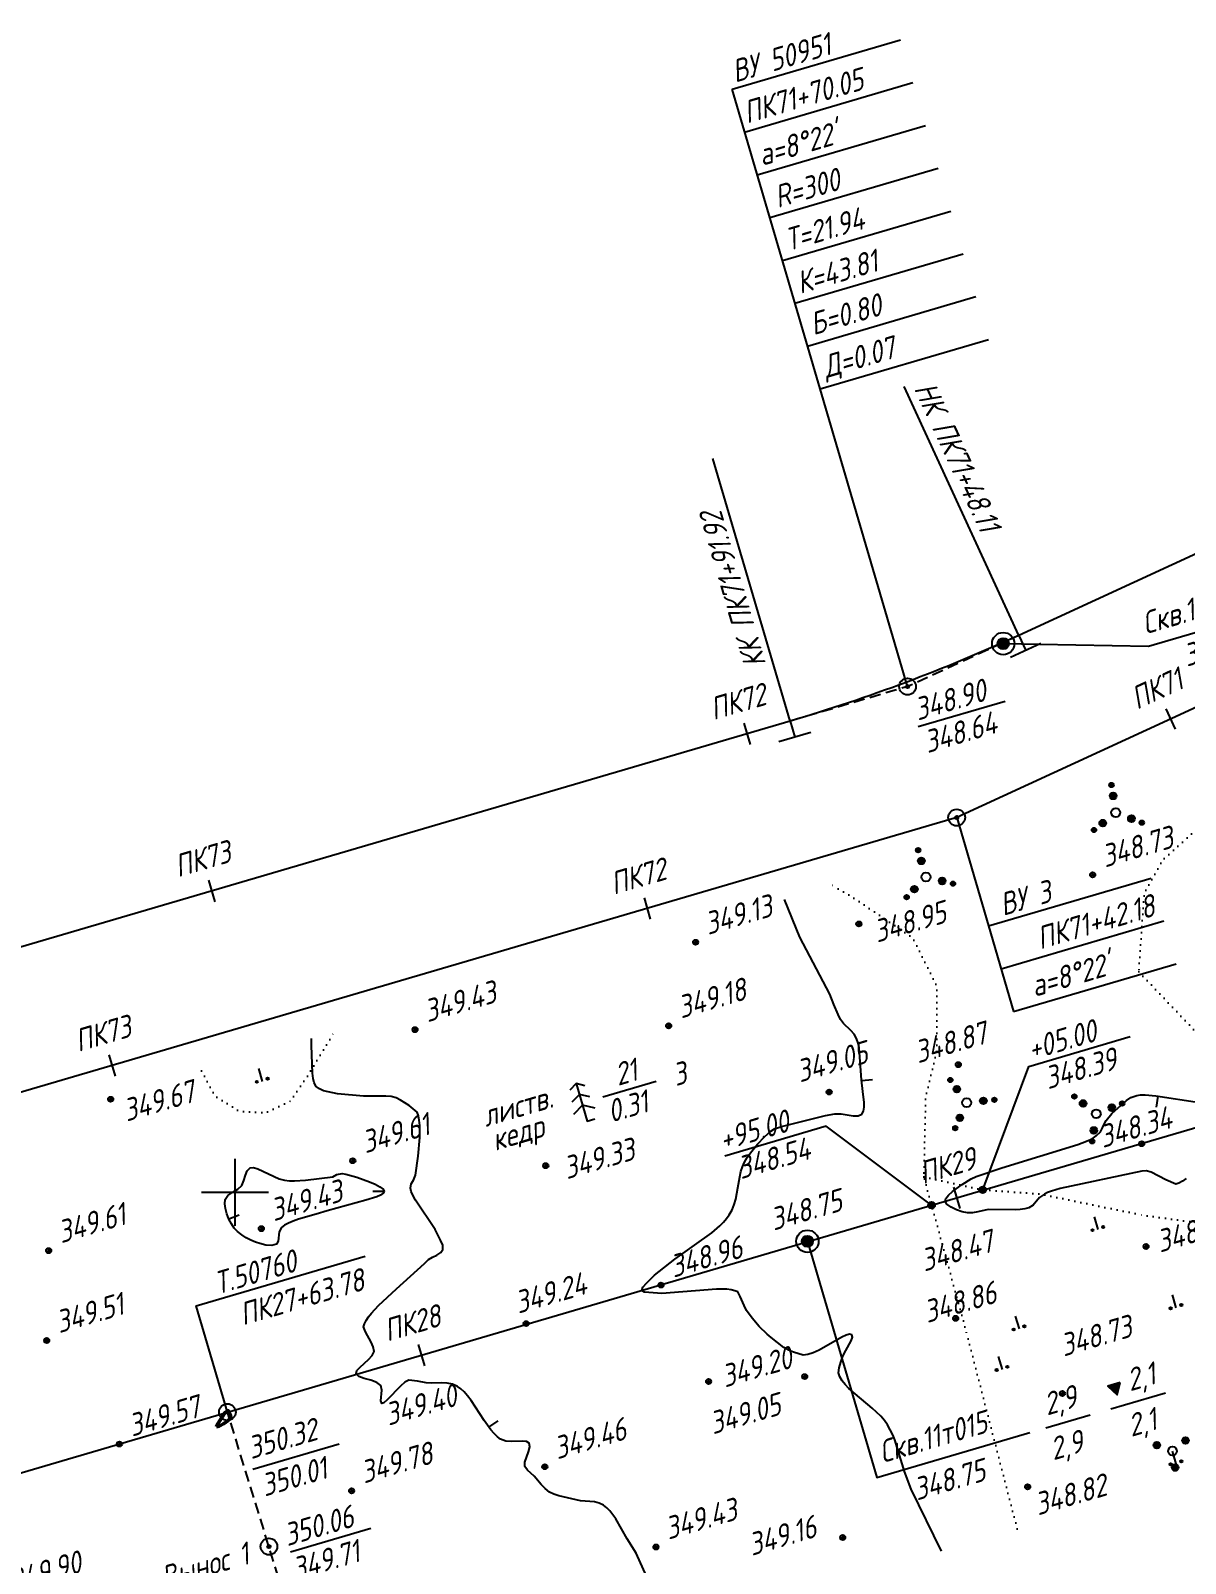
# Model space of a CAD drawing. Extents: x 1515794 to 1517806, y 2183977 to 2184820.
# Drawn here: x 1516563.4 to 1516770.3, y 2184333.5 to 2184608.2 of the extents above; entities that cross this region are included whole.
import ezdxf
from ezdxf.enums import TextEntityAlignment as Align

# ---------------------------------------------------------------- set-up
doc = ezdxf.new("R2010")
doc.units = 0
doc.linetypes.add('ИИDot', pattern=[1, 0, -1])
doc.linetypes.add('ИИHidden', pattern=[3, 2, -1])
for name, color, linetype, lineweight in [('ИИ_ГЕОПУНКТ_025', 7, 'Continuous', 25), ('ИИ_ГЕОСЕТКА_025', 3, 'Continuous', 25), ('ИИ_КОНТУР_025', 7, 'ИИDot', 25), ('ИИ_ОТМЕТКА_025', 7, 'Continuous', 25), ('ИИ_ПИКЕТАЖ_025', 7, 'Continuous', 25), ('ИИ_РЕЛЬЕФ_025', 34, 'Continuous', 25), ('ИИ_РЕЛЬЕФ_050', 34, 'Continuous', 50), ('ИИ_СКВАЖИНА_025', 7, 'Continuous', 25), ('ИИ_ТРАССА_АД_025', 1, 'Continuous', 25), ('ИИ_ТРАССА_ЛЭП_025', 7, 'Continuous', 25), ('ИИ_ТРАССА_ТРУБ_025', 7, 'Continuous', 25), ('ИИ_УГОДЬЯ_025', 7, 'Continuous', 25)]:
    doc.layers.add(name, color=color, linetype=linetype, lineweight=lineweight)
doc.styles.add('VNIPISIMPLEXCUR', font='simplex.shx', dxfattribs={"width": 0.8, "oblique": 15})

# ---------------------------------------------------------------- blocks, each defined once
blk = doc.blocks.new('ИИ053951')
at = {"linetype": 'Continuous', "lineweight": 25}
h = blk.add_hatch(color=0, dxfattribs=at)
edge = h.paths.add_edge_path()
edge.add_arc((-1.4, 0.53), 0.3, 0, 360)
h = blk.add_hatch(color=0, dxfattribs=at)
edge = h.paths.add_edge_path()
edge.add_arc((1.16, 0.95), 0.3, 0, 360)
h = blk.add_hatch(color=0, dxfattribs=at)
edge = h.paths.add_edge_path()
edge.add_arc((0.24, -1.48), 0.3, 0, 360)
at = {"color": 0, "linetype": 'Continuous', "lineweight": 25}
for centre, radius in [((-1.4, 0.53), 0.3), ((0, 0), 0.4), ((1.16, 0.95), 0.3), ((0.24, -1.48), 0.3)]:
    blk.add_circle(centre, radius, dxfattribs=at)
blk = doc.blocks.new('ИИ053952')
at = {"linetype": 'Continuous', "lineweight": 25}
h = blk.add_hatch(color=0, dxfattribs=at)
edge = h.paths.add_edge_path()
edge.add_arc((-1.31, 2.13), 0.2, 0, 360)
h = blk.add_hatch(color=0, dxfattribs=at)
edge = h.paths.add_edge_path()
edge.add_arc((-0.79, 1.28), 0.3, 0, 360)
h = blk.add_hatch(color=0, dxfattribs=at)
edge = h.paths.add_edge_path()
edge.add_arc((1.5, 0.04), 0.3, 0, 360)
h = blk.add_hatch(color=0, dxfattribs=at)
edge = h.paths.add_edge_path()
edge.add_arc((2.5, 0.07), 0.2, 0, 360)
h = blk.add_hatch(color=0, dxfattribs=at)
edge = h.paths.add_edge_path()
edge.add_arc((-0.71, -1.32), 0.3, 0, 360)
h = blk.add_hatch(color=0, dxfattribs=at)
edge = h.paths.add_edge_path()
edge.add_arc((-1.19, -2.2), 0.2, 0, 360)
at = {"color": 0, "linetype": 'Continuous', "lineweight": 25}
for centre, radius in [((-1.31, 2.13), 0.2), ((-0.79, 1.28), 0.3), ((0, 0), 0.4), ((1.5, 0.04), 0.3), ((2.5, 0.07), 0.2), ((-0.71, -1.32), 0.3), ((-1.19, -2.2), 0.2)]:
    blk.add_circle(centre, radius, dxfattribs=at)
blk = doc.blocks.new('ИИ05407')
at = {"linetype": 'Continuous', "lineweight": 25}
h = blk.add_hatch(color=0, dxfattribs=at)
edge = h.paths.add_edge_path()
edge.add_arc((-0.5, 0.1), 0.1, 0, 360)
h = blk.add_hatch(color=0, dxfattribs=at)
edge = h.paths.add_edge_path()
edge.add_arc((0.5, 0.1), 0.1, 0, 360)
at = {"color": 0, "linetype": 'Continuous', "lineweight": 25}
blk.add_lwpolyline([(0, 0), (0, 1.2)], dxfattribs=at)
for centre in [(-0.5, 0.1), (0.5, 0.1)]:
    blk.add_circle(centre, 0.1, dxfattribs=at)
blk = doc.blocks.new('PICKET')
at = {"color": 0, "linetype": 'Continuous', "lineweight": 25}
for p, q in [((-0.23, 0), (0.23, 0)), ((0, 0.23), (0, -0.23))]:
    blk.add_line(p, q, dxfattribs=at)
blk.add_circle((0, 0), 0.23, dxfattribs=at)
at = {"color": 0, "linetype": 'Continuous', "style": 'VNIPISIMPLEXCUR', "oblique": 15, "width": 0.8}
blk.add_attdef('OTMETKA', (1.25, 0.3), '', height=2, dxfattribs=at)
at = {"color": 8, "linetype": 'Continuous', "style": 'VNIPISIMPLEXCUR', "oblique": 15, "width": 0.8, "flags": 1}
blk.add_attdef('NOMER', (1.25, -2.7), '', height=2, dxfattribs=at)
blk = doc.blocks.new('ИИ050052Р')
at = {"linetype": 'Continuous', "lineweight": 25}
h = blk.add_hatch(color=0, dxfattribs=at)
edge = h.paths.add_edge_path()
edge.add_arc((0, 0), 0.15, 0, 360)
at = {"color": 0, "linetype": 'Continuous', "lineweight": 25}
for radius in [0.75, 0.15]:
    blk.add_circle((0, 0), radius, dxfattribs=at)
at = {"color": 0, "linetype": 'Continuous', "style": 'VNIPISIMPLEXCUR', "oblique": 15, "width": 0.8}
for tag, p in [('CENTRE', (1.45, 0.7)), ('HEIGHT', (1.45, -2.7))]:
    blk.add_attdef(tag, p, '', height=2, dxfattribs=at)
for tag, p in [('NUMBER', (-2, -1)), ('STATIONING', (-2, -4.4)), ('ALPHA', (-2, -7.8))]:
    blk.add_attdef(tag, text='', height=2, dxfattribs=at).set_placement(p, align=Align.RIGHT)
at = {"color": 253, "linetype": 'Continuous', "style": 'VNIPISIMPLEXCUR', "oblique": 15, "width": 0.8, "flags": 1}
blk.add_attdef('NOTE', text='', height=1.6, dxfattribs=at).set_placement((-2, -10.8), align=Align.RIGHT)
blk = doc.blocks.new('ИИ15001')
at = {"color": 0, "linetype": 'Continuous', "lineweight": 25}
blk.add_lwpolyline([(0, 1), (0, -1)], dxfattribs=at)
at = {"color": 0, "linetype": 'Continuous', "lineweight": 25, "style": 'VNIPISIMPLEXCUR', "oblique": 15, "width": 0.8}
blk.add_attdef('STATIONING', text='', height=2, dxfattribs=at).set_placement((0, 2), align=Align.CENTER)
at = {"color": 7, "linetype": 'Continuous', "lineweight": 25, "style": 'VNIPISIMPLEXCUR', "oblique": 15, "width": 0.8}
blk.add_attdef('HEIGHT', text='', height=2, dxfattribs=at).set_placement((0, -2), align=Align.TOP_CENTER)
blk = doc.blocks.new('ИИ15004')
at = {"color": 0, "linetype": 'Continuous', "lineweight": 25}
for points in [[(-1.5, 1.5), (1.5, 1.5)], [(0, 0), (0, 1.5)]]:
    blk.add_lwpolyline(points, dxfattribs=at)
at = {"color": 0, "style": 'VNIPISIMPLEXCUR', "oblique": 15, "width": 0.8}
blk.add_attdef('STATIONING', (1, 2.5), '', height=2, rotation=90, dxfattribs=at)
at = {"color": 7, "style": 'VNIPISIMPLEXCUR', "oblique": 15, "width": 0.8}
blk.add_attdef('HEIGHT', text='', height=2, dxfattribs=at).set_placement((0, -1.3), align=Align.TOP_CENTER)
blk = doc.blocks.new('ИИ15003')
at = {"linetype": 'Continuous'}
h = blk.add_hatch(color=0, dxfattribs=at)
edge = h.paths.add_edge_path()
edge.add_arc((0, 0), 0.15, 0, 360)
at = {"color": 0, "linetype": 'Continuous'}
for radius in [0.75, 0.15]:
    blk.add_circle((0, 0), radius, dxfattribs=at)
at = {"color": 253, "style": 'VNIPISIMPLEXCUR', "oblique": 15, "width": 0.8, "flags": 1}
blk.add_attdef('NOTE', text='', height=1.6, dxfattribs=at).set_placement((-1.75, -0.8), align=Align.RIGHT)
at = {"color": 0, "style": 'VNIPISIMPLEXCUR', "oblique": 15, "width": 0.8}
for tag, p in [('NUMBER', (1.75, -1)), ('CENTRE', (1.75, -5)), ('HEIGHT', (1.75, -9)), ('STATIONING', (1.75, -13)), ('ALPHA', (1.75, -17)), ('RADIUS', (1.75, -21)), ('TANGENT', (1.75, -25)), ('CURVE', (1.75, -29)), ('BISECTOR', (1.75, -33)), ('INCREMENT', (1.75, -37)), ('COMPOUND_TANGENT', (1.75, -41)), ('COMPOUND_CURVE', (1.75, -45)), ('COMPOUND_BISECTOR', (1.75, -49)), ('COMPOUND_INCR', (1.75, -53)), ('CURVE_LENGTH', (1.75, -57)), ('TANGENT_INCR', (1.75, -61)), ('RADIUS_INCR', (1.75, -65))]:
    blk.add_attdef(tag, p, '', height=2, dxfattribs=at)
blk = doc.blocks.new('*U15')
at = {"color": 0, "linetype": 'ByBlock', "lineweight": -2}
for points in [[(0, 27.81), (0, 55.81)], [(0, 55.81), (15.72, 55.81)], [(0, 51.81), (15.72, 51.81)], [(0, 47.81), (15.72, 47.81)], [(0, 43.81), (15.72, 43.81)], [(0, 39.81), (15.72, 39.81)], [(0, 35.81), (15.72, 35.81)], [(0, 31.81), (15.72, 31.81)], [(0, 27.81), (15.72, 27.81)], [(0, 0), (0, 27.81)]]:
    blk.add_lwpolyline(points, dxfattribs=at)
blk = doc.blocks.new('*U16')
at = {"color": 0, "linetype": 'ByBlock', "lineweight": -2}
for points in [[(0, 0), (0, -10.12)], [(0, -10.12), (0, -18.12)], [(0, -10.12), (15.19, -10.12)], [(0, -14.12), (15.19, -14.12)], [(0, -18.12), (15.19, -18.12)]]:
    blk.add_lwpolyline(points, dxfattribs=at)
blk = doc.blocks.new('ИИ25001')
at = {"linetype": 'Continuous'}
h = blk.add_hatch(color=0, dxfattribs=at)
edge = h.paths.add_edge_path()
edge.add_arc((0, 0), 0.5, 0, 360)
at = {"color": 0, "linetype": 'Continuous'}
for radius in [1, 0.5]:
    blk.add_circle((0, 0), radius, dxfattribs=at)
at = {"color": 0, "style": 'VNIPISIMPLEXCUR', "oblique": 15, "width": 0.8}
for tag, p in [('NUMBER', (2, 0.7)), ('STS', (14.22, 0.7)), ('EGWL', (38.32, 0.7)), ('TFS', (19.08, -1)), ('HEIGHT', (2, -2.7)), ('FS', (14.22, -2.7)), ('AGWL', (36.59, -2.7))]:
    blk.add_attdef(tag, p, '', height=2, dxfattribs=at)
at = {"color": 253, "style": 'VNIPISIMPLEXCUR', "oblique": 15, "width": 0.8, "flags": 1}
for tag, p in [('DATE', (-2.5, -0.8)), ('NOTE1', (-2.5, -3.2)), ('NOTE2', (-2.5, -5.6))]:
    blk.add_attdef(tag, text='', height=1.6, dxfattribs=at).set_placement(p, align=Align.RIGHT)
blk = doc.blocks.new('ИИ15002')
at = {"linetype": 'Continuous', "lineweight": 25}
h = blk.add_hatch(color=0, dxfattribs=at)
edge = h.paths.add_edge_path()
edge.add_arc((0, 0), 0.3, 0, 360)
at = {"color": 0, "linetype": 'Continuous', "lineweight": 25}
blk.add_circle((0, 0), 0.3, dxfattribs=at)
at = {"color": 0, "linetype": 'Continuous', "style": 'VNIPISIMPLEXCUR', "oblique": 15, "width": 0.8}
blk.add_attdef('STATIONING', (1, 1.3), '', height=2, rotation=90, dxfattribs=at)
at = {"color": 7, "linetype": 'Continuous', "style": 'VNIPISIMPLEXCUR', "oblique": 15, "width": 0.8}
blk.add_attdef('HEIGHT', text='', height=2, dxfattribs=at).set_placement((0, -1.3), align=Align.TOP_CENTER)
blk = doc.blocks.new('ИИ053672А')
at = {"color": 0, "linetype": 'Continuous'}
for points in [[(0.7, 3.1), (0, 3.5), (-0.7, 3.1)], [(0, 3.5), (0, 0), (0.7, 0)], [(1, 0.92), (0, 1.5), (-1, 0.92)], [(0.85, 2.01), (0, 2.5), (-0.85, 2.01)]]:
    blk.add_lwpolyline(points, dxfattribs=at)
at = {"color": 0, "linetype": 'Continuous', "style": 'VNIPISIMPLEXCUR', "oblique": 15, "width": 0.8}
blk.add_attdef('RACE1', text='', height=2, dxfattribs=at).set_placement((-2, 2.25), align=Align.RIGHT)
blk.add_attdef('HEIGHT', (2, 2.25), '', height=2, dxfattribs=at)
blk.add_attdef('DISTANCE', text='', height=2, dxfattribs=at).set_placement((8.5, 1.75), align=Align.MIDDLE_LEFT)
blk.add_attdef('RACE2', text='', height=2, dxfattribs=at).set_placement((-2, 1.25), align=Align.TOP_RIGHT)
blk.add_attdef('THICKNESS', text='', height=2, dxfattribs=at).set_placement((2, 1.25), align=Align.TOP_LEFT)
blk = doc.blocks.new('ИИ053296')
at = {"color": 0, "linetype": 'Continuous', "lineweight": 25}
blk.add_lwpolyline([(0, 0), (1, 0)], dxfattribs=at)
blk = doc.blocks.new('ИИ05012')
at = {"color": 0, "linetype": 'Continuous', "flags": 128}
for points in [[(0, 3), (0, -3)], [(-3, 0), (3, 0)]]:
    blk.add_lwpolyline(points, dxfattribs=at)
blk = doc.blocks.new('ИИ25002')
at = {"linetype": 'Continuous', "lineweight": 25}
blk.add_hatch(color=0, dxfattribs=at).paths.add_polyline_path([(0.58, 1), (-0.58, 1), (0, 0)])
at = {"color": 0, "linetype": 'Continuous', "lineweight": 25, "flags": 128}
blk.add_lwpolyline([(0.58, 1), (-0.58, 1), (0, 0)], close=True, dxfattribs=at)

msp = doc.modelspace()

# ---------------------------------------------------------------- linework, layer by layer
at = {"layer": 'ИИ_ГЕОПУНКТ_025'}
for points in [[(1516722.461, 2184483.46), (1516738.061, 2184488.043)], [(1516598.64, 2184360.59), (1516593.04, 2184379.655), (1516623.32, 2184388.55)], [(1516603.193, 2184350.349), (1516618.669, 2184354.895)], [(1516609.982, 2184335.545), (1516624.356, 2184339.768)]]:
    msp.add_lwpolyline(points, dxfattribs=at)
at = {"layer": 'ИИ_КОНТУР_025', "flags": 128}
msp.add_lwpolyline([(1516761.992, 2184439.559), (1516773.803, 2184427.101), (1516797.325, 2184419.074), (1516810.221, 2184408.086), (1516820.72, 2184406.447), (1516837.78, 2184412.348), (1516844.67, 2184421.2), (1516841.13, 2184431.86), (1516836.274, 2184440.463), (1516827.609, 2184447.1), (1516818.095, 2184451.034), (1516799.722, 2184458.902), (1516782.99, 2184465.787), (1516777.745, 2184466.509), (1516772.819, 2184465.459), (1516766.257, 2184459.558), (1516762.976, 2184453.657)], close=True, dxfattribs=at)
for points in [[(1516740.207, 2184339.66), (1516731.131, 2184374.821), (1516723.47, 2184402.766), (1516723.803, 2184417.049), (1516725.797, 2184425.353), (1516725.797, 2184436.979), (1516721.476, 2184445.615), (1516711.171, 2184452.591), (1516707.108, 2184455.008)], [(1516594, 2184421.764), (1516596.415, 2184417.278), (1516600.801, 2184414.483), (1516605.489, 2184414.256), (1516609.875, 2184416.296), (1516613.051, 2184420.905), (1516617.824, 2184428.766)], [(1516723.47, 2184402.766), (1516734.018, 2184400.438), (1516744.324, 2184399.689), (1516762.486, 2184395.937), (1516778.159, 2184393.734), (1516812.212, 2184398.669), (1516820.72, 2184406.447)]]:
    msp.add_lwpolyline(points, dxfattribs=at)
at = {"layer": 'ИИ_ПИКЕТАЖ_025', "color": 1}
for p, q in [((1516740.491, 2184499.819), (1516719.943, 2184544.433)), ((1516699.506, 2184484.457), (1516685.682, 2184531.531))]:
    msp.add_line(p, q, dxfattribs=at)
at = {"layer": 'ИИ_ПИКЕТАЖ_025', "color": 4}
for points, elevation in [([(1516734.018, 2184400.438), (1516742.288, 2184422.563), (1516760.448, 2184427.898)], 348.39), ([(1516724.862, 2184397.688), (1516705.939, 2184411.825), (1516687.78, 2184406.49)], 348.54)]:
    msp.add_lwpolyline(points, dxfattribs=dict(at, elevation=elevation))
at = {"layer": 'ИИ_РЕЛЬЕФ_025'}
for points, elevation in [([(1516726.63, 2184335.67), (1516721.226, 2184346.792), (1516720.021, 2184349.957), (1516718.268, 2184355.611), (1516717.891, 2184356.531), (1516717.456, 2184357.436), (1516716.953, 2184358.324), (1516716.412, 2184359.083), (1516715.755, 2184359.829), (1516714.194, 2184361.288), (1516710.048, 2184364.813), (1516709.382, 2184365.508), (1516708.832, 2184366.204), (1516708.421, 2184366.901), (1516708.177, 2184367.602), (1516708.294, 2184368.526), (1516708.572, 2184369.539), (1516708.957, 2184370.588), (1516709.467, 2184371.615), (1516710.44, 2184373.39), (1516710.657, 2184374.032), (1516710.561, 2184374.437), (1516710.174, 2184374.531), (1516709.567, 2184374.362), (1516708.781, 2184373.989), (1516704.702, 2184371.685), (1516703.66, 2184371.209), (1516702.695, 2184370.895), (1516701.849, 2184370.802), (1516700.082, 2184371.314), (1516699.212, 2184371.659), (1516698.389, 2184372.173), (1516696.088, 2184373.931), (1516695.365, 2184374.541), (1516693.97, 2184375.929), (1516692.717, 2184377.407), (1516691.696, 2184378.814), (1516691.254, 2184379.692), (1516690.549, 2184381.332), (1516690.145, 2184382.123), (1516689.601, 2184382.353), (1516688.93, 2184382.509), (1516688.147, 2184382.6), (1516686.307, 2184382.624), (1516676.519, 2184381.861), (1516673.391, 2184382.093), (1516672.907, 2184382.37), (1516673.118, 2184382.979), (1516673.83, 2184383.766), (1516675.223, 2184385.108), (1516678.857, 2184387.974), (1516685.482, 2184392.712), (1516686.904, 2184393.964), (1516687.536, 2184394.612), (1516688.106, 2184395.277), (1516688.605, 2184395.963), (1516689.105, 2184396.853), (1516689.483, 2184397.794), (1516689.765, 2184398.771), (1516690.152, 2184400.777), (1516690.479, 2184402.752), (1516690.686, 2184403.691), (1516690.959, 2184404.578), (1516691.323, 2184405.398), (1516691.817, 2184406.239), (1516692.383, 2184407.068), (1516693.639, 2184408.632), (1516694.911, 2184409.96), (1516695.497, 2184410.496), (1516696.02, 2184410.926), (1516696.703, 2184411.336), (1516697.951, 2184411.787), (1516705.818, 2184413.766), (1516707.527, 2184414.045), (1516708.671, 2184414.04), (1516710.833, 2184413.706), (1516711.713, 2184413.699), (1516712.367, 2184414.012), (1516712.661, 2184414.522), (1516712.79, 2184415.229), (1516712.791, 2184416.088), (1516712.563, 2184418.077), (1516712.284, 2184420.127), (1516711.866, 2184425.866), (1516711.693, 2184426.739), (1516711.428, 2184427.531), (1516710.966, 2184428.321), (1516710.376, 2184429), (1516709.1, 2184430.273), (1516708.558, 2184430.991), (1516708.101, 2184431.839), (1516707.346, 2184433.67), (1516706.625, 2184435.53), (1516701.225, 2184445.696), (1516698.502, 2184452.478)], 349), ([(1516673.775, 2184331.152), (1516671.885, 2184335.321), (1516670.32, 2184337.896), (1516668.241, 2184341.424), (1516667.712, 2184342.19), (1516667.177, 2184342.868), (1516666.633, 2184343.44), (1516666.08, 2184343.886), (1516665.266, 2184344.289), (1516664.435, 2184344.48), (1516661.916, 2184344.688), (1516658.044, 2184345.584), (1516657.161, 2184345.879), (1516656.38, 2184346.257), (1516655.58, 2184346.865), (1516654.91, 2184347.582), (1516653.65, 2184349.079), (1516653.009, 2184349.624), (1516652.418, 2184350.199), (1516651.95, 2184350.85), (1516651.968, 2184351.6), (1516652.614, 2184353.48), (1516652.834, 2184354.35), (1516652.714, 2184355), (1516652.226, 2184355.304), (1516651.478, 2184355.378), (1516649.549, 2184355.306), (1516648.541, 2184355.395), (1516647.619, 2184355.724), (1516647.027, 2184356.15), (1516646.437, 2184356.727), (1516645.848, 2184357.428), (1516644.672, 2184359.091), (1516642.307, 2184362.693), (1516641.709, 2184363.49), (1516641.108, 2184364.19), (1516640.502, 2184364.767), (1516639.891, 2184365.191), (1516638.969, 2184365.576), (1516638.037, 2184365.761), (1516637.098, 2184365.812), (1516635.214, 2184365.781), (1516634.276, 2184365.832), (1516632.725, 2184366.127), (1516631.165, 2184366.327), (1516630.451, 2184365.94), (1516629.657, 2184365.252), (1516627.31, 2184362.765), (1516626.713, 2184362.257), (1516626.295, 2184362.14), (1516626.128, 2184362.614), (1516626.296, 2184364.531), (1516626.121, 2184365.375), (1516625.418, 2184365.9), (1516624.339, 2184366.285), (1516623.171, 2184366.618), (1516622.205, 2184366.991), (1516621.729, 2184367.494), (1516621.873, 2184368.045), (1516622.414, 2184368.664), (1516623.963, 2184370.036), (1516624.61, 2184370.755), (1516624.931, 2184371.472), (1516624.776, 2184372.289), (1516624.393, 2184373.148), (1516623.411, 2184374.946), (1516623.047, 2184375.858), (1516623.233, 2184376.425), (1516623.539, 2184377.027), (1516623.954, 2184377.661), (1516624.466, 2184378.322), (1516625.737, 2184379.716), (1516628.931, 2184382.693), (1516633.956, 2184387.225), (1516634.671, 2184387.945), (1516635.405, 2184388.355), (1516636.196, 2184388.744), (1516636.873, 2184389.175), (1516637.267, 2184389.717), (1516637.238, 2184390.493), (1516636.863, 2184391.402), (1516635.904, 2184393.301), (1516632.366, 2184398.586), (1516631.924, 2184399.384), (1516631.61, 2184400.111), (1516631.454, 2184400.749), (1516631.588, 2184401.527), (1516631.994, 2184402.152), (1516632.345, 2184403.042), (1516632.859, 2184406.48), (1516633.138, 2184409.829), (1516633.131, 2184411.959), (1516633.041, 2184412.899), (1516632.88, 2184413.715), (1516632.64, 2184414.374), (1516631.95, 2184414.97), (1516631.229, 2184415.523), (1516630.477, 2184416.034), (1516629.694, 2184416.503), (1516628.879, 2184416.929), (1516628.005, 2184417.139), (1516627.061, 2184417.236), (1516623.057, 2184417.24), (1516618.376, 2184417.641), (1516615.867, 2184418.175), (1516615.181, 2184418.533), (1516614.537, 2184418.964), (1516614.212, 2184419.589), (1516614.016, 2184420.395), (1516613.913, 2184421.332), (1516613.725, 2184426.308), (1516613.745, 2184427.205), (1516613.73, 2184427.563)], 349.5), ([(1516770.508, 2184402.469), (1516769.831, 2184401.992), (1516769.203, 2184401.65), (1516768.633, 2184401.466), (1516766.833, 2184402.21), (1516764.207, 2184403.581), (1516763.339, 2184403.856), (1516762.565, 2184403.793), (1516747.883, 2184400.642), (1516746.329, 2184400.17), (1516745.667, 2184399.924), (1516745.093, 2184399.67), (1516744.179, 2184399.034), (1516743.06, 2184397.697), (1516742.306, 2184397.206), (1516741.584, 2184396.997), (1516740.76, 2184396.88), (1516739.858, 2184396.834), (1516734.998, 2184396.928), (1516733.135, 2184396.457), (1516732.205, 2184396.314), (1516731.279, 2184396.292), (1516730.357, 2184396.506), (1516729.32, 2184396.863), (1516728.345, 2184397.324), (1516727.607, 2184397.848), (1516727.282, 2184398.394), (1516727.424, 2184398.9), (1516727.891, 2184399.491), (1516728.594, 2184400.127), (1516730.343, 2184401.392), (1516731.953, 2184402.398), (1516732.835, 2184402.845), (1516737.423, 2184404.38), (1516751.089, 2184408.54), (1516752.65, 2184409.165), (1516753.315, 2184409.474), (1516753.891, 2184409.78), (1516754.372, 2184410.084), (1516755.126, 2184410.802), (1516755.512, 2184411.516), (1516755.769, 2184412.213), (1516756.139, 2184412.878), (1516757.198, 2184414.097), (1516757.779, 2184414.668), (1516759.774, 2184416.436), (1516760.595, 2184416.969), (1516761.666, 2184417.355), (1516762.336, 2184417.448), (1516763.137, 2184417.46), (1516765.051, 2184417.29), (1516772.864, 2184416.073)], 348.5)]:
    msp.add_lwpolyline(points, dxfattribs=dict(at, elevation=elevation))
at = {"layer": 'ИИ_РЕЛЬЕФ_025', "elevation": 349.5}
msp.add_lwpolyline([(1516626.73, 2184400.148), (1516626.558, 2184399.824), (1516626.1, 2184399.503), (1516625.4, 2184399.185), (1516623.457, 2184398.556), (1516616.542, 2184396.681), (1516614.552, 2184396.051), (1516611.392, 2184395.152), (1516610.432, 2184394.828), (1516609.575, 2184394.476), (1516608.858, 2184394.087), (1516608.314, 2184393.652), (1516607.923, 2184392.895), (1516607.738, 2184391.223), (1516607.441, 2184390.678), (1516606.614, 2184390.428), (1516605.552, 2184390.512), (1516604.448, 2184390.786), (1516603.692, 2184391.05), (1516602.868, 2184391.409), (1516602.025, 2184391.851), (1516601.213, 2184392.367), (1516600.483, 2184392.948), (1516599.884, 2184393.582), (1516599.378, 2184394.326), (1516598.918, 2184395.198), (1516598.539, 2184396.135), (1516598.277, 2184397.071), (1516598.169, 2184397.943), (1516598.251, 2184398.688), (1516598.75, 2184399.424), (1516599.59, 2184400.015), (1516600.51, 2184400.579), (1516601.251, 2184401.234), (1516601.599, 2184402.092), (1516601.879, 2184403.03), (1516602.2, 2184403.863), (1516602.718, 2184404.382), (1516603.336, 2184404.436), (1516604.093, 2184404.219), (1516607.898, 2184402.4), (1516608.888, 2184402.15), (1516609.777, 2184402.069), (1516610.7, 2184402.057), (1516612.621, 2184402.187), (1516617.546, 2184402.756), (1516618.278, 2184403.159), (1516619.197, 2184403.37), (1516619.868, 2184403.268), (1516621.853, 2184402.723), (1516624.12, 2184401.889), (1516625.142, 2184401.425), (1516625.976, 2184400.964), (1516626.534, 2184400.53)], close=True, dxfattribs=at)
at = {"layer": 'ИИ_РЕЛЬЕФ_050', "elevation": 350}
msp.add_lwpolyline([(1516596.714, 2184357.946), (1516597.147, 2184358.053), (1516597.956, 2184358.485), (1516598.775, 2184359.059), (1516599.237, 2184359.589), (1516599.132, 2184360.221), (1516598.811, 2184360.871), (1516598.2, 2184360.46), (1516596.918, 2184358.48)], close=True, dxfattribs=at)
at = {"layer": 'ИИ_СКВАЖИНА_025', "flags": 128}
for points in [[(1516737.702, 2184498.348), (1516763.765, 2184497.894), (1516789.24, 2184505.378)], [(1516702.622, 2184391.151), (1516715.046, 2184348.86), (1516742.463, 2184356.915)], [(1516757.017, 2184361.19), (1516766.797, 2184364.063)], [(1516745.362, 2184357.766), (1516753.288, 2184360.094)]]:
    msp.add_lwpolyline(points, dxfattribs=at)
at = {"layer": 'ИИ_ТРАССА_АД_025'}
msp.add_lwpolyline([(1516975.84, 2184608.227), (1516842.76, 2184546.92), (1516740.491, 2184499.819, -0.0364897), (1516699.506, 2184484.457), (1516699.506, 2184484.457), (1516499.855, 2184425.826)], format="xyb", dxfattribs=at)
at = {"layer": 'ИИ_ТРАССА_АД_025', "linetype": 'ИИHidden', "flags": 128}
msp.add_lwpolyline([(1516740.491, 2184499.819), (1516720.56, 2184490.64), (1516699.506, 2184484.457)], dxfattribs=at)
at = {"layer": 'ИИ_ТРАССА_ЛЭП_025'}
msp.add_lwpolyline([(1516986.302, 2184585.512), (1516729.358, 2184467.168), (1515847.358, 2184208.185)], dxfattribs=at)
at = {"layer": 'ИИ_ТРАССА_ТРУБ_025', "color": 4}
msp.add_lwpolyline([(1516354.359, 2184288.8), (1516598.64, 2184360.59), (1516825.275, 2184427.2)], dxfattribs=at)
at = {"layer": 'ИИ_ТРАССА_ТРУБ_025', "color": 4, "linetype": 'ИИHidden', "flags": 128}
msp.add_lwpolyline([(1516612.23, 2184316.6), (1516606.09, 2184336.48), (1516598.64, 2184360.59)], dxfattribs=at)
at = {"layer": 'ИИ_УГОДЬЯ_025'}
msp.add_lwpolyline([(1516665.934, 2184417.093), (1516675.481, 2184419.897)], dxfattribs=at)

# ---------------------------------------------------------------- block references
at = {"layer": 'ИИ_ГЕОПУНКТ_025', "xscale": 2, "yscale": 2, "zscale": 2, "rotation": 16.37076308849691}
for name, p in [('*U15', (1516720.56, 2184490.64)), ('*U16', (1516729.358, 2184467.168))]:
    msp.add_blockref(name, p, dxfattribs=at)
at = {"layer": 'ИИ_ГЕОПУНКТ_025'}
ref = msp.add_blockref('ИИ15003', (1516720.56, 2184490.64), dxfattribs=dict(at, xscale=2, yscale=2, zscale=2, rotation=16.37083333333333))
ref.add_attrib('NUMBER', 'ВУ 50951', (1516689.659, 2184598.895), dxfattribs={"layer": '0', "color": 0, "height": 4, "rotation": 16.37083, "style": 'VNIPISIMPLEXCUR', "oblique": 15, "width": 0.8})
ref.add_attrib('CENTRE', '348.90', (1516722.379, 2184484.513), dxfattribs={"layer": '0', "color": 0, "height": 4, "rotation": 16.37083, "style": 'VNIPISIMPLEXCUR', "oblique": 15, "width": 0.8})
ref.add_attrib('HEIGHT', '348.64', (1516724.127, 2184478.675), dxfattribs={"layer": '0', "color": 0, "height": 4, "rotation": 16.37083, "style": 'VNIPISIMPLEXCUR', "oblique": 15, "width": 0.8})
ref.add_attrib('STATIONING', 'ПК71+70.05', (1516691.77, 2184591.523), dxfattribs={"layer": '0', "color": 0, "height": 4, "rotation": 16.37083, "style": 'VNIPISIMPLEXCUR', "oblique": 15, "width": 0.8})
ref.add_attrib('ALPHA', "a=8°22'", (1516694.45, 2184583.947), dxfattribs={"layer": '0', "color": 0, "height": 4, "rotation": 16.37083, "style": 'VNIPISIMPLEXCUR', "oblique": 15, "width": 0.8})
ref.add_attrib('RADIUS', 'R=300', (1516697.301, 2184576.408), dxfattribs={"layer": '0', "color": 0, "height": 4, "rotation": 16.37083, "style": 'VNIPISIMPLEXCUR', "oblique": 15, "width": 0.8})
ref.add_attrib('TANGENT', 'Т=21.94', (1516699.174, 2184568.675), dxfattribs={"layer": '0', "color": 0, "height": 4, "rotation": 16.37083, "style": 'VNIPISIMPLEXCUR', "oblique": 15, "width": 0.8})
ref.add_attrib('CURVE', 'К=43.81', (1516701.298, 2184561.004), dxfattribs={"layer": '0', "color": 0, "height": 4, "rotation": 16.37083, "style": 'VNIPISIMPLEXCUR', "oblique": 15, "width": 0.8})
ref.add_attrib('BISECTOR', 'Б=0.80', (1516703.666, 2184553.602), dxfattribs={"layer": '0', "color": 0, "height": 4, "rotation": 16.37083, "style": 'VNIPISIMPLEXCUR', "oblique": 15, "width": 0.8})
ref.add_attrib('INCREMENT', 'Д=0.07', (1516706.006, 2184545.932), dxfattribs={"layer": '0', "color": 0, "height": 4, "rotation": 16.37083, "style": 'VNIPISIMPLEXCUR', "oblique": 15, "width": 0.8})
ref = msp.add_blockref('ИИ050052Р', (1516729.358, 2184467.168), dxfattribs=dict(at, xscale=2, yscale=2, zscale=2, rotation=16.37083333333333))
ref.add_attrib('NUMBER', 'ВУ 3', dxfattribs={"layer": '0', "color": 0, "linetype": 'Continuous', "height": 4, "rotation": 16.37083, "style": 'VNIPISIMPLEXCUR', "oblique": 15, "width": 0.8}).set_placement((1516746.595, 2184452.141), align=Align.RIGHT)
ref.add_attrib('STATIONING', 'ПК71+42.18', dxfattribs={"layer": '0', "color": 0, "linetype": 'Continuous', "height": 4, "rotation": 16.37083, "style": 'VNIPISIMPLEXCUR', "oblique": 15, "width": 0.8}).set_placement((1516765.177, 2184449.609), align=Align.RIGHT)
ref.add_attrib('ALPHA', "a=8°22'", dxfattribs={"layer": '0', "color": 0, "linetype": 'Continuous', "height": 4, "rotation": 16.37083, "style": 'VNIPISIMPLEXCUR', "oblique": 15, "width": 0.8}).set_placement((1516757.309, 2184439.087), align=Align.RIGHT)
ref = msp.add_blockref('ИИ050052Р', (1516598.64, 2184360.59, 350.01), dxfattribs=dict(at, xscale=2, yscale=2, zscale=2, rotation=16.37083333333333))
ref.add_attrib('NUMBER', 'Т.50760', dxfattribs={"layer": '0', "color": 0, "linetype": 'Continuous', "height": 4, "rotation": 16.37083, "style": 'VNIPISIMPLEXCUR', "oblique": 15, "width": 0.8}).set_placement((1516611.349, 2184385.898), align=Align.RIGHT)
ref.add_attrib('CENTRE', '350.32', (1516602.906, 2184352.12), dxfattribs={"layer": '0', "color": 0, "linetype": 'Continuous', "height": 4, "rotation": 16.37083, "style": 'VNIPISIMPLEXCUR', "oblique": 15, "width": 0.8})
ref.add_attrib('HEIGHT', '350.01', (1516605.325, 2184345.41), dxfattribs={"layer": '0', "color": 0, "linetype": 'Continuous', "height": 4, "rotation": 16.37083, "style": 'VNIPISIMPLEXCUR', "oblique": 15, "width": 0.8})
ref.add_attrib('STATIONING', 'ПК27+63.78', dxfattribs={"layer": '0', "color": 0, "linetype": 'Continuous', "height": 4, "rotation": 16.37083, "style": 'VNIPISIMPLEXCUR', "oblique": 15, "width": 0.8}).set_placement((1516623.498, 2184382.553), align=Align.RIGHT)
ref = msp.add_blockref('ИИ050052Р', (1516606.09, 2184336.48, 349.71), dxfattribs=dict(at, xscale=2, yscale=2, zscale=2, rotation=16.37083333333333))
ref.add_attrib('NUMBER', 'Вынос 1', dxfattribs={"layer": '0', "color": 0, "linetype": 'Continuous', "height": 4, "rotation": 16.37083, "style": 'VNIPISIMPLEXCUR', "oblique": 15, "width": 0.8}).set_placement((1516602.816, 2184333.434), align=Align.RIGHT)
ref.add_attrib('CENTRE', '350.06', (1516609.373, 2184336.517), dxfattribs={"layer": '0', "color": 0, "linetype": 'Continuous', "height": 4, "rotation": 16.37083, "style": 'VNIPISIMPLEXCUR', "oblique": 15, "width": 0.8})
ref.add_attrib('HEIGHT', '349.71', (1516610.877, 2184330.414), dxfattribs={"layer": '0', "color": 0, "linetype": 'Continuous', "height": 4, "rotation": 16.37083, "style": 'VNIPISIMPLEXCUR', "oblique": 15, "width": 0.8})
at = {"layer": 'ИИ_ГЕОСЕТКА_025', "xscale": 2, "yscale": 2, "zscale": 2}
msp.add_blockref('ИИ05012', (1516600, 2184400), dxfattribs=at)
at = {"layer": 'ИИ_ОТМЕТКА_025', "xscale": 2, "yscale": 2, "zscale": 2, "rotation": 16.37083333333333}
for p, values in [((1516753.73, 2184456.9, 348.73), {'OTMETKA': '348.73'}), ((1516682.56, 2184444.81, 349.13), {'OTMETKA': '349.13'}), ((1516632.278, 2184429.143, 349.43), {'OTMETKA': '349.43'}), ((1516677.74, 2184429.83, 349.18), {'OTMETKA': '349.18'}), ((1516621.12, 2184405.65, 349.61), {'OTMETKA': '349.61'}), ((1516604.723, 2184393.471, 349.43), {'OTMETKA': '349.43'}), ((1516566.61, 2184389.53, 349.61), {'OTMETKA': '349.61'}), ((1516676.359, 2184383.356, 348.96), {'OTMETKA': '348.96'}), ((1516566.26, 2184373.41, 349.51), {'OTMETKA': '349.51'}), ((1516579.3, 2184354.855, 349.57), {'OTMETKA': '349.57'}), ((1516655.54, 2184350.79, 349.46), {'OTMETKA': '349.46'}), ((1516620.91, 2184346.47, 349.78), {'OTMETKA': '349.78'}), ((1516675.453, 2184336.398, 349.43), {'OTMETKA': '349.43'}), ((1516558.03, 2184326.98, 349.9), {'OTMETKA': '349.90'})]:
    msp.add_blockref('PICKET', p, dxfattribs=at).add_auto_attribs(values)
at = {"layer": 'ИИ_ОТМЕТКА_025'}
ref = msp.add_blockref('PICKET', (1516711.83, 2184448.1, 348.95), dxfattribs=dict(at, xscale=2, yscale=2, zscale=2, rotation=16.37083333333333))
ref.add_attrib('OTMETKA', '348.95', (1516715.097, 2184444.705, 348.95), dxfattribs={"layer": '0', "color": 0, "linetype": 'Continuous', "height": 4, "rotation": 16.37083, "style": 'VNIPISIMPLEXCUR', "oblique": 15, "width": 0.8})
ref = msp.add_blockref('PICKET', (1516729.66, 2184422.87, 348.87), dxfattribs=dict(at, xscale=2, yscale=2, zscale=2, rotation=16.37083333333333))
ref.add_attrib('OTMETKA', '348.87', (1516722.425, 2184423.071, 348.87), dxfattribs={"layer": '0', "color": 0, "linetype": 'Continuous', "height": 4, "rotation": 16.37083, "style": 'VNIPISIMPLEXCUR', "oblique": 15, "width": 0.8})
ref = msp.add_blockref('PICKET', (1516706.503, 2184417.96, 349.05), dxfattribs=dict(at, xscale=2, yscale=2, zscale=2, rotation=16.37083333333333))
ref.add_attrib('OTMETKA', '349.05', (1516701.259, 2184419.64, 349.05), dxfattribs={"layer": '0', "color": 0, "linetype": 'Continuous', "height": 4, "rotation": 16.37083, "style": 'VNIPISIMPLEXCUR', "oblique": 15, "width": 0.8})
ref = msp.add_blockref('PICKET', (1516577.72, 2184416.67, 349.67), dxfattribs=dict(at, xscale=2, yscale=2, zscale=2, rotation=16.37083333333333))
ref.add_attrib('OTMETKA', '349.67', (1516580.577, 2184412.62, 349.67), dxfattribs={"layer": '0', "color": 0, "linetype": 'Continuous', "height": 4, "rotation": 16.37083, "style": 'VNIPISIMPLEXCUR', "oblique": 15, "width": 0.8})
ref = msp.add_blockref('PICKET', (1516762.528, 2184408.699, 348.34), dxfattribs=dict(at, xscale=2, yscale=2, zscale=2, rotation=16.37083333333333))
ref.add_attrib('OTMETKA', '348.34', (1516755.537, 2184407.897, 348.34), dxfattribs={"layer": '0', "color": 0, "linetype": 'Continuous', "height": 4, "rotation": 16.37083, "style": 'VNIPISIMPLEXCUR', "oblique": 15, "width": 0.8})
ref = msp.add_blockref('PICKET', (1516655.71, 2184404.76, 349.33), dxfattribs=dict(at, xscale=2, yscale=2, zscale=2, rotation=16.37083333333333))
ref.add_attrib('OTMETKA', '349.33', (1516659.49, 2184402.285, 349.33), dxfattribs={"layer": '0', "color": 0, "linetype": 'Continuous', "height": 4, "rotation": 16.37083, "style": 'VNIPISIMPLEXCUR', "oblique": 15, "width": 0.8})
ref = msp.add_blockref('PICKET', (1516702.606, 2184391.208, 348.75), dxfattribs=dict(at, xscale=2, yscale=2, zscale=2, rotation=16.37083333333333))
ref.add_attrib('OTMETKA', '348.75', (1516696.549, 2184393.08, 348.75), dxfattribs={"layer": '0', "color": 0, "linetype": 'Continuous', "height": 4, "rotation": 16.37083, "style": 'VNIPISIMPLEXCUR', "oblique": 15, "width": 0.8})
ref = msp.add_blockref('PICKET', (1516763.31, 2184390.27, 348.61), dxfattribs=dict(at, xscale=2, yscale=2, zscale=2, rotation=16.37083333333333))
ref.add_attrib('OTMETKA', '348.61', (1516765.802, 2184389.137, 348.61), dxfattribs={"layer": '0', "color": 0, "linetype": 'Continuous', "height": 4, "rotation": 16.37083, "style": 'VNIPISIMPLEXCUR', "oblique": 15, "width": 0.8})
ref = msp.add_blockref('PICKET', (1516652.193, 2184376.452, 349.24), dxfattribs=dict(at, xscale=2, yscale=2, zscale=2, rotation=16.37083333333333))
ref.add_attrib('OTMETKA', '349.24', (1516650.767, 2184378.184, 349.24), dxfattribs={"layer": '0', "color": 0, "linetype": 'Continuous', "height": 4, "rotation": 16.37083, "style": 'VNIPISIMPLEXCUR', "oblique": 15, "width": 0.8})
ref = msp.add_blockref('PICKET', (1516729.18, 2184377.39, 348.86), dxfattribs=dict(at, xscale=2, yscale=2, zscale=2, rotation=16.37083333333333))
ref.add_attrib('OTMETKA', '348.86', (1516724.064, 2184376.512, 348.86), dxfattribs={"layer": '0', "color": 0, "linetype": 'Continuous', "height": 4, "rotation": 16.37083, "style": 'VNIPISIMPLEXCUR', "oblique": 15, "width": 0.8})
ref = msp.add_blockref('PICKET', (1516748.32, 2184363.92, 348.73), dxfattribs=dict(at, xscale=2, yscale=2, zscale=2, rotation=16.37083333333333))
ref.add_attrib('OTMETKA', '348.73', (1516748.553, 2184370.512, 348.73), dxfattribs={"layer": '0', "color": 0, "linetype": 'Continuous', "height": 4, "rotation": 16.37083, "style": 'VNIPISIMPLEXCUR', "oblique": 15, "width": 0.8})
ref = msp.add_blockref('PICKET', (1516684.89, 2184366.07, 349.2), dxfattribs=dict(at, xscale=2, yscale=2, zscale=2, rotation=16.37083333333333))
ref.add_attrib('OTMETKA', '349.20', (1516687.822, 2184364.959, 349.2), dxfattribs={"layer": '0', "color": 0, "linetype": 'Continuous', "height": 4, "rotation": 16.37083, "style": 'VNIPISIMPLEXCUR', "oblique": 15, "width": 0.8})
ref = msp.add_blockref('PICKET', (1516702.13, 2184366.95, 349.05), dxfattribs=dict(at, xscale=2, yscale=2, zscale=2, rotation=16.37083333333333))
ref.add_attrib('OTMETKA', '349.05', (1516685.676, 2184356.55, 349.05), dxfattribs={"layer": '0', "color": 0, "linetype": 'Continuous', "height": 4, "rotation": 16.37083, "style": 'VNIPISIMPLEXCUR', "oblique": 15, "width": 0.8})
ref = msp.add_blockref('PICKET', (1516742.08, 2184347.2, 348.82), dxfattribs=dict(at, xscale=2, yscale=2, zscale=2, rotation=16.37083333333333))
ref.add_attrib('OTMETKA', '348.82', (1516743.934, 2184342.025, 348.82), dxfattribs={"layer": '0', "color": 0, "linetype": 'Continuous', "height": 4, "rotation": 16.37083, "style": 'VNIPISIMPLEXCUR', "oblique": 15, "width": 0.8})
ref = msp.add_blockref('PICKET', (1516708.94, 2184338.1, 349.16), dxfattribs=dict(at, xscale=2, yscale=2, zscale=2, rotation=16.37083333333333))
ref.add_attrib('OTMETKA', '349.16', (1516692.643, 2184334.79, 349.16), dxfattribs={"layer": '0', "color": 0, "linetype": 'Continuous', "height": 4, "rotation": 16.37083, "style": 'VNIPISIMPLEXCUR', "oblique": 15, "width": 0.8})
at = {"layer": 'ИИ_ПИКЕТАЖ_025', "color": 1}
ref = msp.add_blockref('ИИ15004', (1516740.491, 2184499.819), dxfattribs=dict(at, xscale=2, yscale=2, zscale=2, rotation=204.72873953))
ref.add_attrib('STATIONING', 'НК ПК71+48.11', dxfattribs={"layer": '0', "color": 0, "height": 4, "rotation": 294.72874, "style": 'VNIPISIMPLEXCUR', "oblique": 15, "width": 0.8}).set_placement((1516723.45, 2184544.933), align=Align.MIDDLE_LEFT)
ref = msp.add_blockref('ИИ15004', (1516699.506, 2184484.457), dxfattribs=dict(at, xscale=2, yscale=2, zscale=2, rotation=196.36583966))
ref.add_attrib('STATIONING', 'КК ПК71+91.92', dxfattribs={"layer": '0', "color": 0, "height": 4, "rotation": 106.36584, "style": 'VNIPISIMPLEXCUR', "oblique": 15, "width": 0.8}).set_placement((1516693.329, 2184494.119), align=Align.MIDDLE_LEFT)
at = {"layer": 'ИИ_ПИКЕТАЖ_025', "color": 1, "xscale": 2, "yscale": 2, "zscale": 2, "rotation": 16.3658}
for p, values in [((1516691.751, 2184482.18), {'STATIONING': 'ПК72'}), ((1516595.803, 2184454.003), {'STATIONING': 'ПК73'})]:
    msp.add_blockref('ИИ15001', p, dxfattribs=at).add_auto_attribs(values)
at = {"layer": 'ИИ_ПИКЕТАЖ_025', "xscale": 2, "yscale": 2, "zscale": 2}
for p, rotation, values in [((1516767.673, 2184484.815), 24.72999999999999, {'STATIONING': 'ПК71'}), ((1516673.884, 2184450.879), 16.3639, {'STATIONING': 'ПК72'}), ((1516577.935, 2184422.705), 16.3639, {'STATIONING': 'ПК73'})]:
    msp.add_blockref('ИИ15001', p, dxfattribs=dict(at, rotation=rotation)).add_auto_attribs(values)
at = {"layer": 'ИИ_ПИКЕТАЖ_025', "color": 4}
ref = msp.add_blockref('ИИ15002', (1516734.018, 2184400.438, 348.39), dxfattribs=dict(at, xscale=1.999999999999999, yscale=1.999999999999999, zscale=1.999999999999999, rotation=16.37083333333335))
ref.add_attrib('STATIONING', '+05.00', (1516742.716, 2184423.638, 348.39), dxfattribs={"layer": '0', "color": 0, "linetype": 'Continuous', "height": 4, "rotation": 16.37083, "style": 'VNIPISIMPLEXCUR', "oblique": 15, "width": 0.8})
ref.add_attrib('HEIGHT', '348.39', dxfattribs={"layer": '0', "color": 7, "linetype": 'Continuous', "height": 4, "rotation": 16.37083, "style": 'VNIPISIMPLEXCUR', "oblique": 15, "width": 0.8}).set_placement((1516750.909, 2184424.112, 348.39), align=Align.TOP_CENTER)
ref = msp.add_blockref('ИИ15002', (1516724.862, 2184397.688, 348.54), dxfattribs=dict(at, xscale=1.999999999999999, yscale=1.999999999999999, zscale=1.999999999999999, rotation=16.37083333333335))
ref.add_attrib('STATIONING', '+95.00', (1516687.426, 2184407.4, 348.54), dxfattribs={"layer": '0', "color": 0, "linetype": 'Continuous', "height": 4, "rotation": 16.37083, "style": 'VNIPISIMPLEXCUR', "oblique": 15, "width": 0.8})
ref.add_attrib('HEIGHT', '348.54', dxfattribs={"layer": '0', "color": 7, "linetype": 'Continuous', "height": 4, "rotation": 16.37083, "style": 'VNIPISIMPLEXCUR', "oblique": 15, "width": 0.8}).set_placement((1516695.923, 2184408.006, 348.54), align=Align.TOP_CENTER)
ref = msp.add_blockref('ИИ15001', (1516729.333, 2184399.002, 348.47), dxfattribs=dict(at, xscale=2, yscale=2, zscale=2, rotation=16.37853830000001))
ref.add_attrib('STATIONING', 'ПК29', dxfattribs={"layer": '0', "color": 0, "linetype": 'Continuous', "lineweight": 25, "height": 4, "rotation": 16.37854, "style": 'VNIPISIMPLEXCUR', "oblique": 15, "width": 0.8}).set_placement((1516728.205, 2184402.84), align=Align.CENTER)
ref.add_attrib('HEIGHT', '348.47', dxfattribs={"layer": '0', "color": 7, "linetype": 'Continuous', "lineweight": 25, "height": 4, "rotation": 16.37854, "style": 'VNIPISIMPLEXCUR', "oblique": 15, "width": 0.8}).set_placement((1516728.762, 2184391.439), align=Align.TOP_CENTER)
ref = msp.add_blockref('ИИ15001', (1516633.391, 2184370.804, 349.4), dxfattribs=dict(at, xscale=2, yscale=2, zscale=2, rotation=16.37853830000001))
ref.add_attrib('STATIONING', 'ПК28', dxfattribs={"layer": '0', "color": 0, "linetype": 'Continuous', "lineweight": 25, "height": 4, "rotation": 16.37854, "style": 'VNIPISIMPLEXCUR', "oblique": 15, "width": 0.8}).set_placement((1516632.263, 2184374.641), align=Align.CENTER)
ref.add_attrib('HEIGHT', '349.40', dxfattribs={"layer": '0', "color": 7, "linetype": 'Continuous', "lineweight": 25, "height": 4, "rotation": 16.37854, "style": 'VNIPISIMPLEXCUR', "oblique": 15, "width": 0.8}).set_placement((1516632.66, 2184363.792), align=Align.TOP_CENTER)
at = {"layer": 'ИИ_РЕЛЬЕФ_025', "xscale": 2, "yscale": 2, "zscale": 2}
for p, rotation in [((1516712.296, 2184420.039, 349), 4.48619275849688), ((1516765.403, 2184417.235, 348.5), 261.1454219684969), ((1516626.73, 2184400.148, 349.5), 180.7135851661099), ((1516598.908, 2184395.222, 349.5), 21.94054115849689), ((1516645.529, 2184357.879, 349.5), 35.26655375849689)]:
    msp.add_blockref('ИИ053296', p, dxfattribs=dict(at, rotation=rotation))
at = {"layer": 'ИИ_СКВАЖИНА_025'}
ref = msp.add_blockref('ИИ25001', (1516737.702, 2184498.348, 348.63), dxfattribs=dict(at, xscale=1.999999999999999, yscale=1.999999999999999, zscale=1.999999999999999, rotation=16.37076308849691))
ref.add_attrib('NUMBER', 'Скв.11б522', (1516763.213, 2184499.979, 1.13), dxfattribs={"layer": '0', "color": 0, "height": 4, "rotation": 16.37076, "style": 'VNIPISIMPLEXCUR', "oblique": 15, "width": 0.8})
ref.add_attrib('HEIGHT', '348.63', (1516770.598, 2184494.166, 1.13), dxfattribs={"layer": '0', "color": 0, "height": 4, "rotation": 16.37076, "style": 'VNIPISIMPLEXCUR', "oblique": 15, "width": 0.8})
ref.add_attrib('STS', '2,2', (1516793.157, 2184508.717, 1.13), dxfattribs={"layer": '0', "color": 0, "height": 4, "rotation": 16.37076, "style": 'VNIPISIMPLEXCUR', "oblique": 15, "width": 0.8})
ref.add_attrib('FS', '2,2', (1516794.01, 2184501.052, 1.13), dxfattribs={"layer": '0', "color": 0, "height": 4, "rotation": 16.37076, "style": 'VNIPISIMPLEXCUR', "oblique": 15, "width": 0.8})
ref.add_attrib('EGWL', '1,7', (1516804.854, 2184512.153, 1.13), dxfattribs={"layer": '0', "color": 0, "height": 4, "rotation": 16.37076, "style": 'VNIPISIMPLEXCUR', "oblique": 15, "width": 0.8})
ref.add_attrib('AGWL', '1,7', (1516805.457, 2184504.415, 1.13), dxfattribs={"layer": '0', "color": 0, "height": 4, "rotation": 16.37076, "style": 'VNIPISIMPLEXCUR', "oblique": 15, "width": 0.8})
ref = msp.add_blockref('ИИ25001', (1516702.606, 2184391.208, 348.75), dxfattribs=dict(at, xscale=2, yscale=2, zscale=2, rotation=16.37076308849691))
ref.add_attrib('NUMBER', 'Скв.11т015', (1516716.075, 2184351.416, 348.75), dxfattribs={"layer": '0', "color": 0, "height": 4, "rotation": 16.37076, "style": 'VNIPISIMPLEXCUR', "oblique": 15, "width": 0.8})
ref.add_attrib('HEIGHT', '348.75', (1516722.241, 2184344.703, 349), dxfattribs={"layer": '0', "color": 0, "height": 4, "rotation": 16.37076, "style": 'VNIPISIMPLEXCUR', "oblique": 15, "width": 0.8})
ref.add_attrib('STS', '2,9', (1516745.554, 2184359.953, 348.75), dxfattribs={"layer": '0', "color": 0, "height": 4, "rotation": 16.37076, "style": 'VNIPISIMPLEXCUR', "oblique": 15, "width": 0.8})
ref.add_attrib('FS', '2,9', (1516746.688, 2184351.919, 348.75), dxfattribs={"layer": '0', "color": 0, "height": 4, "rotation": 16.37076, "style": 'VNIPISIMPLEXCUR', "oblique": 15, "width": 0.8})
ref.add_attrib('EGWL', '2,1', (1516760.43, 2184364.279, 348.75), dxfattribs={"layer": '0', "color": 0, "height": 4, "rotation": 16.37076, "style": 'VNIPISIMPLEXCUR', "oblique": 15, "width": 0.8})
ref.add_attrib('AGWL', '2,1', (1516760.647, 2184356.122, 348.75), dxfattribs={"layer": '0', "color": 0, "height": 4, "rotation": 16.37076, "style": 'VNIPISIMPLEXCUR', "oblique": 15, "width": 0.8})
at = {"layer": 'ИИ_СКВАЖИНА_025', "xscale": 2, "yscale": 2, "zscale": 2, "rotation": 16.37076308849691}
msp.add_blockref('ИИ25002', (1516758.119, 2184363.655), dxfattribs=at)
at = {"layer": 'ИИ_УГОДЬЯ_025', "xscale": 2, "yscale": 2, "zscale": 2}
for name, p, rotation in [('ИИ053952', (1516757.874, 2184468.06), 337.1276450165076), ('ИИ053952', (1516723.852, 2184456.505), 104.528582102242), ('ИИ05407', (1516604.94, 2184419.875), 16.37083333333333), ('ИИ053952', (1516731.146, 2184416.061), 244.2732381844382), ('ИИ053952', (1516754.37, 2184414.058), 20.01485824571228), ('ИИ05407', (1516754.717, 2184393.295), 16.37083333333333), ('ИИ05407', (1516768.717, 2184379.295), 16.37083333333333), ('ИИ05407', (1516740.593, 2184375.487), 16.37083333333333), ('ИИ05407', (1516737.549, 2184368.229), 16.37083333333333), ('ИИ05407', (1516768.717, 2184351.295), 16.37083333333333)]:
    msp.add_blockref(name, p, dxfattribs=dict(at, rotation=rotation))
at = {"layer": 'ИИ_УГОДЬЯ_025'}
ref = msp.add_blockref('ИИ053672А', (1516663.134, 2184412.751), dxfattribs=dict(at, xscale=1.999999999999999, yscale=1.999999999999999, zscale=1.999999999999999, rotation=16.37083333333334))
ref.add_attrib('RACE1', 'листв.', dxfattribs={"layer": '0', "color": 0, "linetype": 'Continuous', "height": 4, "rotation": 16.37083, "style": 'VNIPISIMPLEXCUR', "oblique": 15, "width": 0.8}).set_placement((1516657.296, 2184415.3), align=Align.RIGHT)
ref.add_attrib('RACE2', 'кедр', dxfattribs={"layer": '0', "color": 0, "linetype": 'Continuous', "height": 4, "rotation": 16.37083, "style": 'VNIPISIMPLEXCUR', "oblique": 15, "width": 0.8}).set_placement((1516654.575, 2184413.898), align=Align.TOP_RIGHT)
ref.add_attrib('HEIGHT', '21', (1516668.651, 2184419.047), dxfattribs={"layer": '0', "color": 0, "linetype": 'Continuous', "height": 4, "rotation": 16.37083, "style": 'VNIPISIMPLEXCUR', "oblique": 15, "width": 0.8})
ref.add_attrib('THICKNESS', '0.31', dxfattribs={"layer": '0', "color": 0, "linetype": 'Continuous', "height": 4, "rotation": 16.37083, "style": 'VNIPISIMPLEXCUR', "oblique": 15, "width": 0.8}).set_placement((1516666.267, 2184416.278), align=Align.TOP_LEFT)
ref.add_attrib('DISTANCE', '3', dxfattribs={"layer": '0', "color": 0, "linetype": 'Continuous', "height": 4, "rotation": 16.37083, "style": 'VNIPISIMPLEXCUR', "oblique": 15, "width": 0.8}).set_placement((1516678.458, 2184420.901), align=Align.MIDDLE_LEFT)
at = {"layer": 'ИИ_УГОДЬЯ_025', "xscale": 2, "yscale": 2, "zscale": 2}
msp.add_blockref('ИИ053951', (1516768.041, 2184353.597), dxfattribs=at)

doc.saveas('drawing.dxf')
